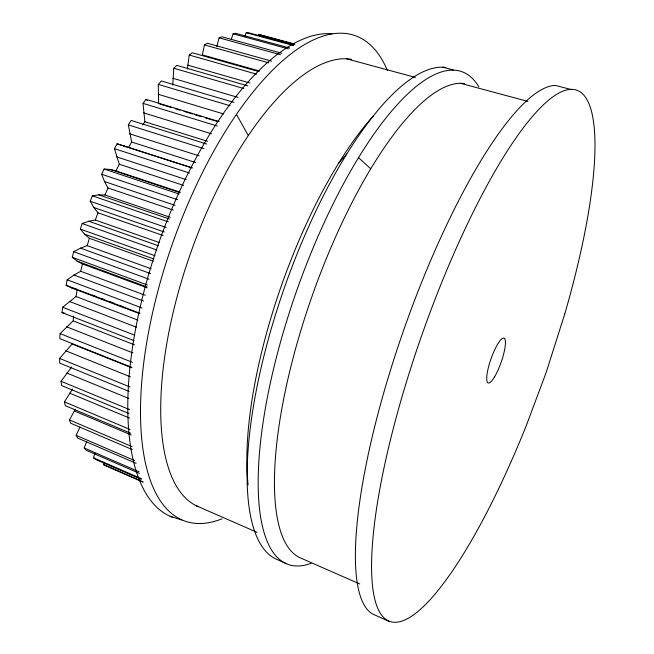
<?xml version="1.0" encoding="UTF-8"?>
<svg xmlns="http://www.w3.org/2000/svg" width="654" height="654" viewBox="0 0 654 654"><rect width="100%" height="100%" fill="white"/><g stroke="black" fill="none" stroke-linecap="round" stroke-linejoin="round"><path stroke-width="0.98" d="M158.644 103.675L158.284 84.399L161.35 80.957L234.001 102.433M172.787 85.118L173.768 68.229L176.85 65.367L247.776 85.846M73.616 315.98L73.166 320.885L60.094 333.614L59.841 338.674L131.945 367.434M187.404 69.103L189.235 55.034L192.284 52.778L258.444 71.49M133.988 340.62L61.958 312.587L62.62 307.249L76.044 296.515L77.205 289.354M139.899 313.781L71.507 287.858L66.119 285.299L67.182 279.781L74 275.023L80.736 271.279L82.412 263.954L77.156 261.159L72.275 257.3L73.73 251.7L80.548 248.136L87.195 245.634L151.123 268.769M271.606 61.116L207.383 43.254L204.424 44.905L202.364 54.871L259.752 71.09M216.793 46.565L219.106 37.842L221.943 36.804L281.964 53.285M143.112 482.104L103.733 464.765L104.272 462.819M87.195 245.634L89.361 238.277L84.636 234.206L80.352 229.104L82.175 223.529L88.87 221.24L95.32 220.038L159.511 242.618M231.279 39.387L233.094 33.812L235.767 33.362L289.787 48.061M141.19 479.366L95.427 459.386L93.465 457.775L94.969 453.263M95.32 220.038L97.936 212.787L93.816 207.506L90.203 201.252L92.353 195.808L98.819 194.851L104.959 194.974L170.253 217.292M244.858 36.215L246.206 32.7L248.7 32.814L293.769 45.02M139.367 473.365L85.952 450.148L84.203 447.974L86.737 441.564M104.959 194.974L107.975 187.951L104.534 181.567L101.64 174.266L104.084 169.059L110.199 169.443L115.938 170.89L180.3 192.26M136.163 463.351L77.646 438.082L76.15 435.351L79.935 427.111M115.938 170.89L119.298 164.236L114.434 148.662L117.115 143.782L192.325 167.906M132.198 449.519L70.697 423.228L69.496 419.95L75.3 409.224M128.495 147.452L131.683 142.049L128.323 124.898L131.192 120.434L206.778 144.06M130.702 433.267L65.286 405.66L64.411 401.867L72.52 389.081M142.678 124.955L144.877 121.758L143.038 103.365L146.03 99.383L219.188 121.595M129.018 413.557L61.59 385.549L61.067 381.274L71.654 366.976M129.132 391.403L59.735 363.117L59.596 358.417L72.112 343.996L131.675 367.752M338.698 163.116L346.685 154.05M61.958 312.587L64.86 313.209M571.081 89.524L555.475 85.445A280.264 67.861 -70.6 0 0 401.09 337.619A280.264 67.861 -70.6 0 0 374.399 614.801L388.934 621.3M71.507 287.858L76.248 289.109M442.783 67.19L453.426 70.011M460.473 83.295L528.007 101.435M294.586 44.178L258.33 34.376L294.799 44.268M346.497 58.778L415.372 77.417M246.206 32.7L293.376 45.478M233.094 33.812L288.251 48.846M219.106 37.842L280.509 54.74M204.424 44.905L268.802 62.866M189.235 55.034L256.515 74.139M187.763 65.13L249.951 83.017M173.768 68.229L243.852 88.552M172.942 78.3L237.893 97.364M158.284 84.399L230.077 105.727M158.154 94.266L223.603 113.935M159.617 103.97L171.274 107.509M175.166 108.695L180.022 110.166M183.913 111.352L192.66 114.009M194.606 114.597L201.407 116.665M205.291 117.843L216.956 121.391M143.038 103.365L217.251 126.026M143.643 112.856L211.651 133.841M144.877 121.758L207.67 141.313M128.323 124.898L203.974 148.687M170.138 516.292L181.82 519.963M129.696 133.833L199.135 155.865M131.683 142.049L195.677 162.527M117.115 143.782L191.957 167.906M114.434 148.662L189.423 172.991M116.575 156.862L186.161 179.613M119.298 164.236L183.651 185.425M110.199 169.443L179.817 192.57M104.084 169.059L179.122 194.025M101.64 174.266L177.635 199.715M104.534 181.567L175.108 205.356M107.975 187.951L173.294 210.089M98.819 194.851L169.345 219M92.353 195.808L168.274 221.886M90.203 201.252L166.091 227.486M93.816 207.506L164.277 231.998M97.936 212.787L163.132 235.53M88.87 221.24L158.423 245.798M82.175 223.529L156.911 250.032M80.352 229.104L155.023 255.755M84.636 234.206L153.886 259.009M89.361 238.277L153.371 261.257M80.548 248.136L150.583 273.601M73.73 251.7L149.047 279.25M72.275 257.3L147.502 284.981M77.156 261.159L146.987 286.91M82.412 263.954L147.036 287.801M80.736 271.279L145.245 295.265M74 275.023L143.594 301.053M67.182 279.781L141.992 307.96M92.476 295.142L95.337 296.221M101.068 298.396L103.929 299.483M109.659 301.649L114.434 303.456M120.164 305.622L123.026 306.71M66.119 285.299L139.858 313.241M76.044 296.515L137.953 320.133M69.324 301.404L136.482 327.204M62.62 307.249L134.789 335.191M73.166 320.885L134.528 344.854M66.585 326.812L132.925 352.923M60.094 333.614L132.484 362.349M65.768 350.814L130.457 376.843M59.596 358.417L130.097 387.029M66.839 373.033L128.691 398.4M61.067 381.274L129.615 409.641M69.708 393.16L129.615 418.135M64.411 401.867L130.015 429.465M74.27 410.941L131.25 435.016M69.496 419.95L132.116 446.657M76.15 435.351L134.847 460.653M84.203 447.974L138.983 471.763M93.465 457.775L141.575 478.769M103.733 464.765L142.956 481.916M196.29 505.755L257.071 532.34M359.774 583.989L299.516 557.51A251.201 77.769 -70.6 0 1 311.369 298.142A251.201 77.769 -70.6 0 1 464.577 83.606M286.076 563.495L276.135 559.088A260.39 84.799 -70.6 0 1 283.386 290.629A260.39 84.799 -70.6 0 1 445.832 67.452M122.797 145.499L125.421 146.864M358.457 157.598L370.687 168.781M146.03 99.383L147.338 100.577M236.478 114.45L248.299 135.517M222.025 518.818A257.226 103.536 -70.7 0 1 175.812 234.369A257.226 103.536 -70.7 0 1 387.454 70.583M172.901 517.42A255.207 105.008 -70.6 0 1 155.014 253.989A255.207 105.008 -70.6 0 1 331.97 33.795M198.097 506.597A236.723 93.694 -70.6 0 1 189.129 257.357A236.723 93.694 -70.6 0 1 351.615 59.342M248.111 484.908A242.953 80.72 -70.6 0 1 373.679 115.57M311.124 563.323A261.24 82.952 -70.6 0 1 296.883 290.155A261.24 82.952 -70.6 0 1 478.875 86.851M564.754 313.961L546.204 372.404L526.266 425.68A281.572 64.82 -70.6 0 1 371.578 568.628A281.572 64.82 -70.6 0 1 523.502 127.579A281.572 64.82 -70.6 0 1 564.754 313.961M494.604 376.769A23.773 5.346 -70.6 0 0 504.823 338.936A23.773 5.346 -70.6 0 0 488.808 365.913A23.773 5.346 -70.6 0 0 494.604 376.769"/></g></svg>
